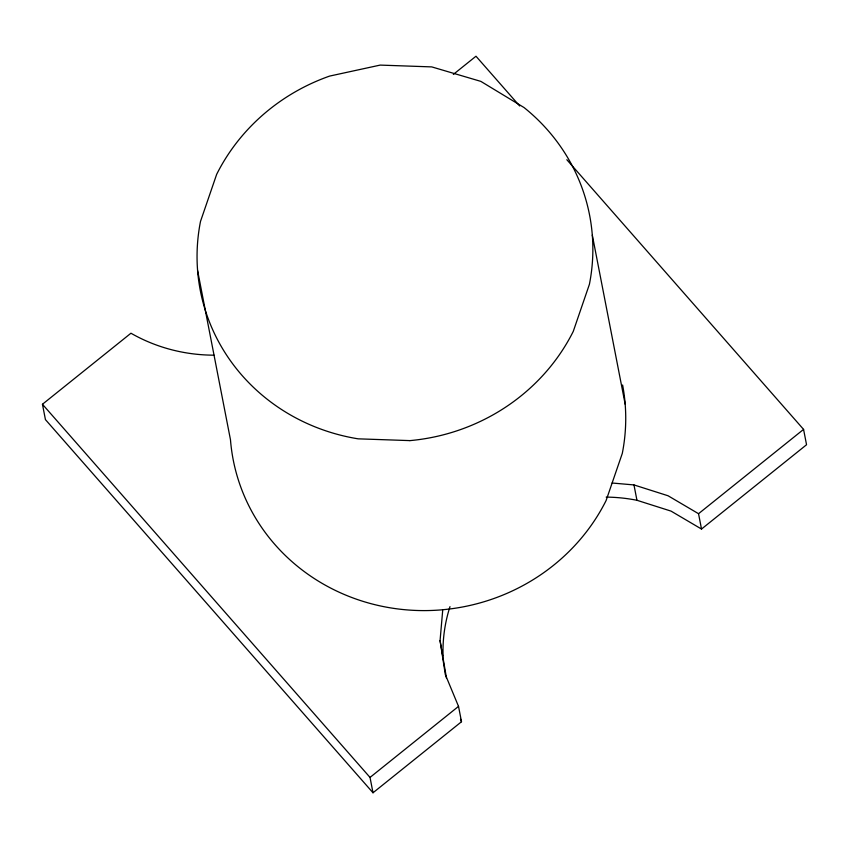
<?xml version="1.0" encoding="UTF-8"?>
<svg xmlns="http://www.w3.org/2000/svg" width="849" height="849" viewBox="0 0 849 849"><rect width="100%" height="100%" fill="white"/><g stroke="black" fill="none" stroke-linecap="round" stroke-linejoin="round"><path stroke-width="1.27" d="M214.033 355.169A164.388 156.067 -11 0 1 130.948 333.222L42.45 404.262L45.432 419.608L373.008 792.775L461.506 721.735L458.524 706.379L445.322 674.562L440.069 640.592L442.753 609.731A198.167 188.149 -11 0 0 606.122 500.496L622.285 453.44A198.263 188.234 -11 0 0 622.604 384.99M453.334 74.415L475.992 56.225L519.662 105.976M373.008 792.775L370.026 777.429L458.524 706.379M803.568 429.392L806.55 444.738L701.518 529.054L698.536 513.709L803.568 429.392L566.835 159.718M409.887 440.61L358.161 438.837A198.263 188.234 -11 0 1 200.502 221.419L216.654 174.353A198.263 188.234 -11 0 1 329.592 76.092L380.172 65.097L431.748 66.901L480.831 81.377L524.045 107.547A198.263 188.234 -11 0 1 589.408 284.33L573.266 331.386A198.167 188.149 -11 0 1 409.887 440.62M442.753 609.731L442.616 609.762A198.263 188.234 -11 0 1 230.472 439.729L197.605 270.619M612.129 483.017L633.97 484.928L668.057 495.763L698.536 513.709M606.175 497.111A158.88 150.846 -11 0 1 636.952 500.284L671.039 511.109L701.518 529.054M42.45 404.262L370.026 777.429M460.498 719.283L461.506 721.735M592.305 235.12L625.182 404.241M633.97 484.928L636.952 500.284M440.069 640.592L446.489 678.149M443.061 655.937A158.88 150.846 -11 0 1 449.991 606.632"/></g></svg>
